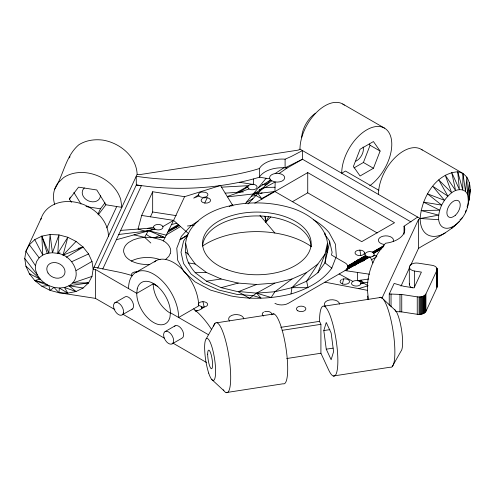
<?xml version="1.0" encoding="UTF-8"?>
<svg xmlns="http://www.w3.org/2000/svg" width="495" height="495" viewBox="0 0 495 495"><rect width="100%" height="100%" fill="white"/><g stroke="black" fill="none" stroke-linecap="round" stroke-linejoin="round"><path stroke-width="0.74" d="M95.43 298.374L95.43 269.466L93.153 269.107L91.996 261.447L88.574 253.947L83.141 247.116L76.057 241.424L67.809 237.26L58.955 234.908L50.1 234.519L41.852 236.134L34.768 239.629L29.335 244.778L25.913 251.225L24.75 258.526L25.913 266.192L29.335 273.692L34.768 280.523L41.852 286.215L50.1 290.379L58.948 292.731L95.43 298.374L114.815 309.567M326.886 250.105L327.381 252.264C330.685 229.47 311.504 214.595 291.97 208.178C268.995 201.143 244.122 201.143 221.147 208.178C201.626 214.595 182.426 229.463 185.743 252.252C186.275 260.252 190.092 266.774 195.234 272.696L206.489 281.166L221.154 287.663L236.455 291.326L256.565 293.139L274.892 291.747L291.976 287.663L306.64 281.166L317.895 272.702L324.968 262.839L329.738 241.913M361.721 257.406L361.721 261.904L357.718 259.59M455.45 225.002A21.248 12.264 -60 0 1 438.65 219.675C438.05 209.261 443.613 199.114 451.663 192.765C456.229 188.954 464.687 187.784 467.466 194.287C474.092 223.202 436.683 236.672 418.504 248.397L410.392 265.883M421.183 149.304L462.918 173.399L462.757 189.857L457.733 171.796C435.538 173.405 421.455 198.235 420.175 218.518L418.504 219.483L381.781 298.615M254.801 203.167L307.735 172.6L394.54 222.719L361.721 241.665L274.923 191.546L275.183 181.95A7.555 4.362 0 0 0 284.439 178.868A7.555 4.362 0 0 0 279.093 173.528L275.183 173.528A7.555 4.362 0 0 0 269.843 178.868L259.436 177.198C243.559 182.073 227.125 184.92 210.641 186.776A172.904 99.823 0 0 1 150.895 186.819L136.323 184.975L97.713 268.185M91.99 276.414L72.647 283.022L88.574 282.862L83.135 287.997L76.051 291.524L69.009 285.788C84.404 276.841 72.357 255.129 57.785 253.384L58.955 234.908L52.433 252.735L47.316 253.285L42.768 255.043L39.13 257.808L36.636 261.428L35.454 265.667L35.665 270.221L37.249 274.793L40.107 279.069L44.043 282.75L48.782 285.596L54.011 287.403L59.363 288.053L64.48 287.502L69.009 285.788L88.574 282.862L91.99 276.414L93.153 269.107L137.146 174.32C136.366 156.296 119.827 142.913 102.941 140.116C94.588 139.052 85.944 140.258 78.755 144.843C65.637 156.049 63.502 175.15 54.636 189.319M360.942 283.524L360.824 282.626A4.74 2.741 0 0 0 357.47 280.69C355.311 280.411 352.019 280.795 351.5 283.338A4.74 2.741 0 0 0 353.869 285.708C356.264 286.413 360.026 286.259 360.942 283.524L362.798 282.657L360.911 283.641M58.948 292.731L59.363 288.053L67.796 293.133L76.051 291.524L64.48 287.502L67.796 293.133L58.948 292.731L54.011 287.403L50.1 290.379L48.782 285.596L34.768 280.523L40.107 279.069L25.913 266.192M95.43 269.466L136.768 293.331L153.462 283.691L155.257 284.73L153.221 283.833L153.184 284.186A23.84 13.767 60 0 0 170.373 313.193M249.01 188.972C244.641 185.415 253.106 182.81 255.686 185.118A4.721 2.729 0 0 1 255.686 188.972A4.721 2.729 0 0 1 249.01 188.972L227.242 196.503M176.208 227.391L176.35 226.382M291.004 293.776L291.976 287.663L306.634 272.504L317.889 264.033L324.968 254.176L327.381 243.59L324.968 262.839L331.798 268.104C321.929 281.94 306.207 289.402 290.348 294.178C270.852 298.862 250.55 299.624 230.819 295.917L210.573 290.113L195.166 281.952L184.48 272.25M69.671 157.899L69.9 156.439M465.436 212.652L465.919 210.431M364.957 254.381C365.898 250.451 374.727 250.625 374.239 255.086C371.764 258.464 364.735 257.629 364.456 252.92A4.721 2.729 0 0 0 357.495 250.439A4.721 2.729 0 0 0 357.254 255.16A4.721 2.729 0 0 0 364.456 252.92M389.249 293.993L394.162 283.412L403.84 286.32L414.074 287.904L421.406 272.108L414.562 271.05A7.085 4.09 0 0 1 409.557 266.044A7.085 4.09 0 0 1 418.232 263.148L431.912 265.271C434.282 265.537 438.032 267.3 436.918 270.276L425.923 293.968C424.172 296.833 420.286 297.229 417.248 296.858L401.748 294.476L389.249 293.993L389.256 305.365M395.517 311.572L401.754 311.912L417.254 314.288C420.286 314.659 424.172 314.269 425.923 311.398L436.924 287.713L437.159 269.218M342.429 283.92L343.635 278.933A4.721 2.729 0 0 1 349.519 281.828A4.721 2.729 0 0 1 342.794 284.031A4.721 2.729 0 0 1 341.507 279.626M66.404 257.227L83.141 247.116L63.014 255.191L67.809 237.26L57.785 253.384L52.433 252.735L50.1 234.519L48.826 253.124L41.852 236.134L42.768 255.043L34.768 239.629M232.99 205.858L220.492 185.514L184.592 196.682L152.67 191.744L141.669 215.443L138.018 229.067L145.363 231.202L154.892 229.105A4.721 2.729 0 0 0 160.034 229.692A4.721 2.729 0 0 0 162.948 227.174L162.787 226.469A4.721 2.729 0 0 0 157.614 224.476A4.721 2.729 0 0 0 153.506 227.174L147.72 228.331L120.669 230.385M201.539 308.558L201.731 307.871C201.799 305.161 197.208 306.349 198.396 303.707A4.721 2.729 0 0 1 206.297 302.488A4.721 2.729 0 0 1 204.181 307.048C201.453 308.936 198.39 311.603 194.758 310.254M468.561 200.388C472.02 190.241 470.788 173.726 457.733 171.796L459.372 189.529L451.694 172.396L455.586 190.519L445.209 175.15L451.663 192.765L438.731 179.877L447.87 196.107L432.692 186.25L444.467 200.32L427.507 193.842L441.682 205.116L423.528 202.127L439.702 210.171L421.022 210.542L438.669 215.133L420.175 218.518L299.982 149.131L298.312 150.096L139.423 174.673L137.146 174.32M323.81 330.567L326.255 322.48L331.143 333.011L333.587 351.636L331.143 359.723L326.255 349.192L323.81 330.567L329.893 329.627M274.923 303.342A9.442 5.451 0 0 0 288.276 303.342L345.027 270.579C347.168 269.571 348.746 266.725 347.075 264.633A9.442 5.451 0 0 0 345.034 262.864L331.471 255.036L332.102 252.264L329.528 240.978L324.998 234.667M317.895 272.702L324.968 254.176M331.798 268.104L336.34 256.323L335.443 244.264L329.175 232.749A80.091 46.239 0 0 0 313.681 219.842M354.067 167.879L363.417 162.484L370.093 145.276L369.258 144.088M373.434 168.269L380.111 151.055L373.434 141.558L360.075 149.267L353.399 166.481L360.075 175.979L373.434 168.269L363.417 162.484M41.184 218.314L25.913 251.225L35.454 265.667M71.41 202.313L69.424 199.101L70.34 197.128M98.004 214.081L100.448 208.81L105.008 202.832M106.802 227.91L116.727 206.533L121.875 207.331L120.724 199.51A35.411 27.93 24.9 0 0 63.502 177.693L58.051 182.872A35.411 27.93 24.9 0 0 54.636 204.28M102.768 268.958L141.378 185.767L136.323 184.975L136.23 176.288A172.904 99.823 0 0 0 253.483 170.311L259.436 168.523L260.234 167.279A24.088 13.91 0 0 1 283.858 159.093L285.101 159.192L291.394 156.414L302.488 150.579L302.488 159.248L287.088 168.022L279.093 173.528M150.406 216.866L152.67 211.984L152.67 191.744M163.294 241.022L173.597 220.38L184.592 196.682M204.757 203.024L207.188 197.777M400.981 286.166L409.742 267.281M170.138 253.787L168.832 256.361L165.633 259.405M170.2 253.663C171.913 249.659 169.383 245.347 166.264 242.816C160.529 237.575 151.847 239.537 146.316 234.277M268.76 216.371L265.722 222.193L264.924 216.352M149.793 264.423A23.605 13.631 0 0 1 125.223 255.81L123.756 252.357A23.605 13.631 0 0 1 128.818 242.34L133.266 239.883L138.674 238.169L144.658 237.322L148.178 230.856M206.236 338.797L215.04 323.272M392.182 366.69L401.018 351.141A21.248 4.492 81.2 0 0 401.451 329.243A21.248 4.492 81.2 0 0 394.329 309.561M317.889 264.033L306.64 281.166L307.995 287.7L291.976 287.663M69.424 199.101L78.55 187.147L96.791 189.975L105.911 204.763L116.727 206.533M98.158 214.929L105.911 204.763M245.644 203.228L266.131 178.274M248.014 203.928L270.598 179.92L269.843 178.868M63.014 255.191L76.057 241.424M452.696 227.186L451.694 228.251L459.242 221.661M270.845 216.921L265.722 222.193L265.518 216.395M459.917 219.904L462.646 217.447M159.328 237.507L161.191 235.973M373.607 255.853L372.215 256.651M404.038 234.16L404.038 226.209L417.669 217.076M291.97 279.001L274.892 291.747L271.167 297.495L256.565 293.139L249.517 298.318L238.237 291.747L256.558 284.483L274.886 283.084L291.97 279.001L306.634 272.504M265.487 185.353L271.798 180.824L275.183 181.95L253.242 193.972L261.923 198.94M198.495 194.9L193.712 198.099L199.021 195.964A4.733 2.735 0 0 0 203.068 197.387L205.45 197.047A4.733 2.735 0 0 0 207.325 193.335L205.629 192.314L202.047 191.998A4.733 2.735 0 0 0 198.439 194.591L199.021 195.964M275.183 173.528L283.858 167.768L287.088 168.022M258.365 187.729L270.598 179.92L271.798 180.824M201.558 307.16L204.181 307.048L202.956 301.69M198.111 221.228L190.996 225.708L181.325 236.406L176.783 248.193L177.68 260.252L183.948 271.767M180.112 239.555L187.611 234.89M195.562 311.695L197.412 310.544M180.031 239.772L187.871 235.014L183.589 240.978L181.015 252.264L183.589 263.557L191.138 274.075L203.142 283.103L218.79 290.039L237.006 294.395L253.192 295.62L261.02 298.033L256.565 293.139L274.886 283.084M261.7 193.025L260.568 193.706L262.214 192.97M201.731 307.871L202.956 307.141M365.403 255.482L347.713 266.007L365.774 255.884M238.949 192.221L247.667 187.067M229.185 206.619L232.322 204.775M168.708 230.175L178.293 224.551M161.772 237.538L163.09 236.771M166.382 234.834L180.52 226.537L188.242 233.399M347.471 269.633L347.471 268.135L367.08 256.633M373.539 252.846L382.666 247.494M366.077 256.107L347.793 266.725L366.442 256.354M372.648 252.289L383.934 245.737M347.075 268.81L367.667 256.825M373.898 253.199L381.144 248.979M162.824 226.623L173.597 220.38L180.52 226.537M231.375 206.013L232.638 205.283M368.15 256.942L346.531 269.447L369.437 257.084M135.884 272.374L155.913 260.809M355.868 161.135L357.613 160.126A9.442 5.451 -60 0 0 363.107 146.99M114.729 302.866L124.746 297.08A7.085 4.09 60 0 1 129.467 297.885L130.711 299.073A7.085 4.09 60 0 1 133.471 306.943L133.068 308.144A7.085 4.09 60 0 1 131.379 309.443M292.335 201.737L307.735 192.84L377.178 232.935M122.339 314.783L132.351 308.998M165.07 331.601L175.088 325.815M172.155 343.87L182.166 338.085A7.085 4.09 60 0 0 181.677 329.125A7.085 4.09 60 0 0 174.29 326.558M363.064 261.131L364.4 260.358M76.131 270.567L91.996 261.447M347.471 268.135L367.315 256.738M167.663 232.273L179.419 225.559M373.805 253.038L381.756 248.515M178.924 225.12L168.269 231.054M261.669 198.594L273.97 191.658M237.012 192.351L247.76 186.324M372.389 252.172L383.996 245.662M371.522 259.739L376.188 257.14M246.392 202.319L252.951 198.681M373.205 252.592L383.21 247.03M345.844 270.041L369.678 257.109M262.684 188.329L259.052 190.185L263.445 187.525L275.041 187.234M264.949 185.743L265.277 185.576M155.195 237.458L159.644 235.317M71.688 261.719L88.574 253.947M253.242 193.972L259.17 191.973M360.855 283.895L363.54 283.084L360.904 280.176M358.597 288.635L368.15 285.745L358.999 280.461M116.313 239.772L154.892 229.105L153.506 227.174M221.154 287.663L238.231 283.084L256.558 284.483M57.785 253.384L60.025 252.834M77.919 248.403L83.141 247.116M171.536 224.507L176.802 223.233M342.49 279.199L343.635 278.933M87.077 283.128L88.574 282.862M245.607 187.16L247.896 186.807M262.412 184.561L267.758 183.732M216.94 322.765L273.952 313.948M324.114 306.188L381.119 297.371M280.77 327.35L319.535 321.354A35.411 7.481 81.2 0 1 328.699 312.19A35.411 7.481 81.2 0 1 337.862 360.849A35.411 7.481 81.2 0 1 328.699 370.012L320.915 353.238L320.915 324.324L319.535 321.354M282.15 330.326L320.915 324.324M326.255 349.192L333.092 348.134M286.71 358.529L320.915 353.238M226.104 392.591L283.115 383.774A35.411 7.481 81.2 0 0 285.801 346.927A35.411 7.481 81.2 0 0 272.052 314.455M333.277 376.014L390.289 367.197A35.411 7.481 81.2 0 0 393.209 331.873A35.411 7.481 81.2 0 0 379.814 297.439M368.744 279.007L357.47 280.69L357.452 272.429M206.489 281.166L221.147 279.001L238.231 283.084M251.466 196.138L255.921 195.519M118.763 234.488L148.859 230.769L166.221 235.156M187.457 226.005L194.102 225.182M227.459 196.855L274.923 191.546M41.852 286.215L48.782 285.596M225.182 193.149L243.435 191.924M221.5 187.16L248.261 185.681M195.234 272.696L206.483 272.504L221.147 279.001M134.003 234.878L144.658 237.322L165.014 237.581L148.859 230.769M362.823 282.292L367.835 282.404M438.65 219.675L420.175 218.518A35.411 20.444 -60 0 0 445.209 232.978M147.72 228.331L154.892 229.105M345.027 270.579L369.505 274.224M152.67 211.984L176.232 215.628M86.006 206.57L100.448 208.81M141.669 215.443L173.597 220.38M69.009 285.788L83.135 287.997M239.611 182.296L252.37 184.326M188.156 262.839L195.228 264.033L206.483 272.504M94.062 267.145L116.214 271.582A92.843 53.602 0 0 1 131.88 275.573M324.955 282.169L367.191 290.287M201.428 306.974L201.737 307.048M34.768 280.523L44.043 282.75M374.14 255.216L376.881 256.175M40.107 279.069L29.335 273.692L30.665 274.434M339.131 273.983L352.886 281.401M342.726 104.006L384.46 128.1M370.093 145.276L380.111 151.055M378.873 190.321L345.485 171.047L341.717 173.225A35.411 20.444 -60 0 1 365.762 130.451A35.411 20.444 -60 0 1 391.712 142.065A35.411 20.444 -60 0 1 369.728 185.761M411.017 221.909L302.488 159.248L285.101 167.824L285.101 159.192M153.221 283.833L157.843 286.494M170.41 312.753L208.438 334.707M122.834 314.201L164.284 338.128A7.085 4.09 60 0 0 172.718 343.419A7.085 4.09 60 0 0 169.482 332.541A7.085 4.09 60 0 0 163.777 336.439L164.278 338.122M172.978 343.146L206.403 362.439M185.743 252.252L188.149 254.176L195.228 264.033M193.65 308.824L198.687 313.397A171.177 98.833 0 0 1 211.315 329.119M383.334 299.24L395.654 310.656M144.658 237.322L150.82 243.02M211.544 379.269L223.895 390.722M259.937 215.362L274.886 233.009M24.75 258.526L37.249 274.793M29.335 244.778L39.13 257.808M257.864 193.458L261.985 199.021M73.885 192.493L81.019 204.058M47.211 253.322L41.852 236.134M370.297 257.066L372.989 262.956M404.038 226.209L404.471 227.261A24.478 14.132 0 0 1 388.816 242.711L385.568 243.249L383.637 245.402A174.11 100.522 0 0 0 368.719 299.599M436.924 285.596L437.165 286.654M467.07 206.533L467.41 207.597L469.396 197.585L468.443 202.634L470.25 189.61L468.462 198.093L469.396 182.618L467.466 194.287L466.896 177.086L465.517 191.478L462.918 173.399M185.736 243.59L188.149 254.176M359.871 250.117L360.824 255.494M324.968 233.009L325.246 235.23M326.917 248.564L327.381 252.264M253.483 178.986L253.57 184.412M437.104 268.68L437.104 286.116M436.918 268.16L436.924 287.713M425.923 293.968L425.923 311.398M425.217 294.952L425.217 312.388M424.698 295.397L424.704 312.828M424.091 295.8L424.091 313.23M423.392 296.152L423.398 313.583M422.625 296.449L422.625 313.88M421.789 296.684L421.796 314.121M420.917 296.858L420.917 314.288M420.007 296.957L420.007 314.393M419.079 296.994L419.086 314.43M418.504 219.483L418.504 248.397M417.248 296.858L417.254 314.288M414.562 271.05L414.569 286.97M409.315 267.102L409.322 284.538M401.748 294.476L401.754 311.912M399.979 294.308L399.985 311.745M391.044 293.968L391.044 306.851M355.045 261.261L355.045 262.758M355.045 264.262L355.045 265.759M347.713 268.259L347.713 269.756M347.075 268.383L347.075 270.307M307.735 172.6L307.735 192.84M259.436 168.523L259.436 177.198L260.234 175.954A24.088 13.91 0 0 1 283.858 167.768M40.769 219.712A35.411 27.93 24.9 0 1 77.857 202.721A35.411 27.93 24.9 0 1 108.43 236.288M378.44 194.424A35.411 20.444 -60 0 1 394.657 158.004A35.411 20.444 -60 0 1 422.297 150.035M213.586 326.125A35.411 7.481 81.2 0 1 228.999 357.05A35.411 7.481 81.2 0 1 223.233 389.763M299.982 149.131A35.411 20.444 -60 0 1 316.583 112.322A35.411 20.444 -60 0 1 344.378 105.157M100.448 195.42A9.442 7.45 24.9 0 1 88.209 200.772A9.442 7.45 24.9 0 1 84.342 187.97M301.696 137.22A21.248 12.264 -60 0 1 315.55 113.207M128.552 288.585A35.411 20.444 60 0 1 153.592 274.131A35.411 20.444 60 0 1 178.627 317.499L198.656 305.929A35.411 20.444 60 0 0 182.055 269.125A35.411 20.444 60 0 0 154.267 261.96M383.971 244.431A7.555 4.362 0 0 1 378.632 239.091A7.555 4.362 0 0 1 387.882 236.004A7.555 4.362 0 0 1 393.222 241.35M229.624 321.094A7.555 4.362 0 0 1 234.215 314.702A7.555 4.362 0 0 1 243.719 318.916M325.394 306.281A7.555 4.362 0 0 1 329.986 299.89A7.555 4.362 0 0 1 339.496 304.103M263.612 316.02A4.721 2.729 0 0 1 263.612 312.166M264.59 311.732A4.721 2.729 0 0 1 269.825 311.93A4.721 2.729 0 0 1 271.514 314.801M412.341 287.886A7.085 4.09 0 0 1 409.563 283.48M367.587 299.636A174.11 100.522 0 0 1 367.494 296.029M132.134 275.932A4.721 2.729 0 0 1 132.883 272.64L133.86 272.207A4.721 2.729 0 0 1 137.443 271.934M203.594 197.988A4.721 2.729 0 0 1 210.431 199.763A4.721 2.729 0 0 1 205.697 203.117L204.478 202.999A4.721 2.729 0 0 1 202.597 198.408M131.225 261.088A23.605 13.631 0 0 1 160.133 259.702M202.529 246.071A70.822 40.887 0 0 1 311.219 246.504M202.641 245.471A54.295 31.346 0 0 1 258.05 215.938A54.295 31.346 0 0 1 311.138 246.856M137.22 288.919L136.731 293.69A23.84 13.767 60 0 0 151.711 321.305A23.84 13.767 60 0 0 169.958 317.165L170.447 312.394A23.84 13.767 60 0 0 155.467 284.78A23.84 13.767 60 0 0 137.22 288.919M123.459 312.729L123.051 313.929A7.085 4.09 60 0 1 116.777 313.217A7.085 4.09 60 0 1 113.714 304.487A7.085 4.09 60 0 1 119.456 303.67L120.7 304.858A7.085 4.09 60 0 1 123.459 312.729M208.698 373.131C206.124 364.877 204.781 356.239 204.621 347.595A21.248 4.492 81.2 0 1 210.604 343.196A21.248 4.492 81.2 0 1 215.535 374.127A21.248 4.492 81.2 0 1 208.698 373.131M207.677 354.179A9.442 1.999 81.2 0 0 211.346 368.756A9.442 1.999 81.2 0 0 211.346 355.398A9.442 1.999 81.2 0 0 207.677 354.179M48.009 273.005A9.442 7.45 25 0 0 63.806 275.455A9.442 7.45 25 0 0 55.91 262.659A9.442 7.45 25 0 0 48.009 273.005M455.282 215.331A9.442 5.451 -60 0 0 458.277 200.704A9.442 5.451 -60 0 0 447.109 210.61A9.442 5.451 -60 0 0 455.282 215.331M297.817 310.792A4.721 2.729 0 0 0 305.718 309.567A4.721 2.729 0 0 0 299.933 306.232A4.721 2.729 0 0 0 297.817 310.792M227.032 269.62A54.295 31.346 0 0 0 311.052 245.229A54.295 31.346 0 0 0 232.452 215.418A54.295 31.346 0 0 0 227.032 269.62"/></g></svg>
